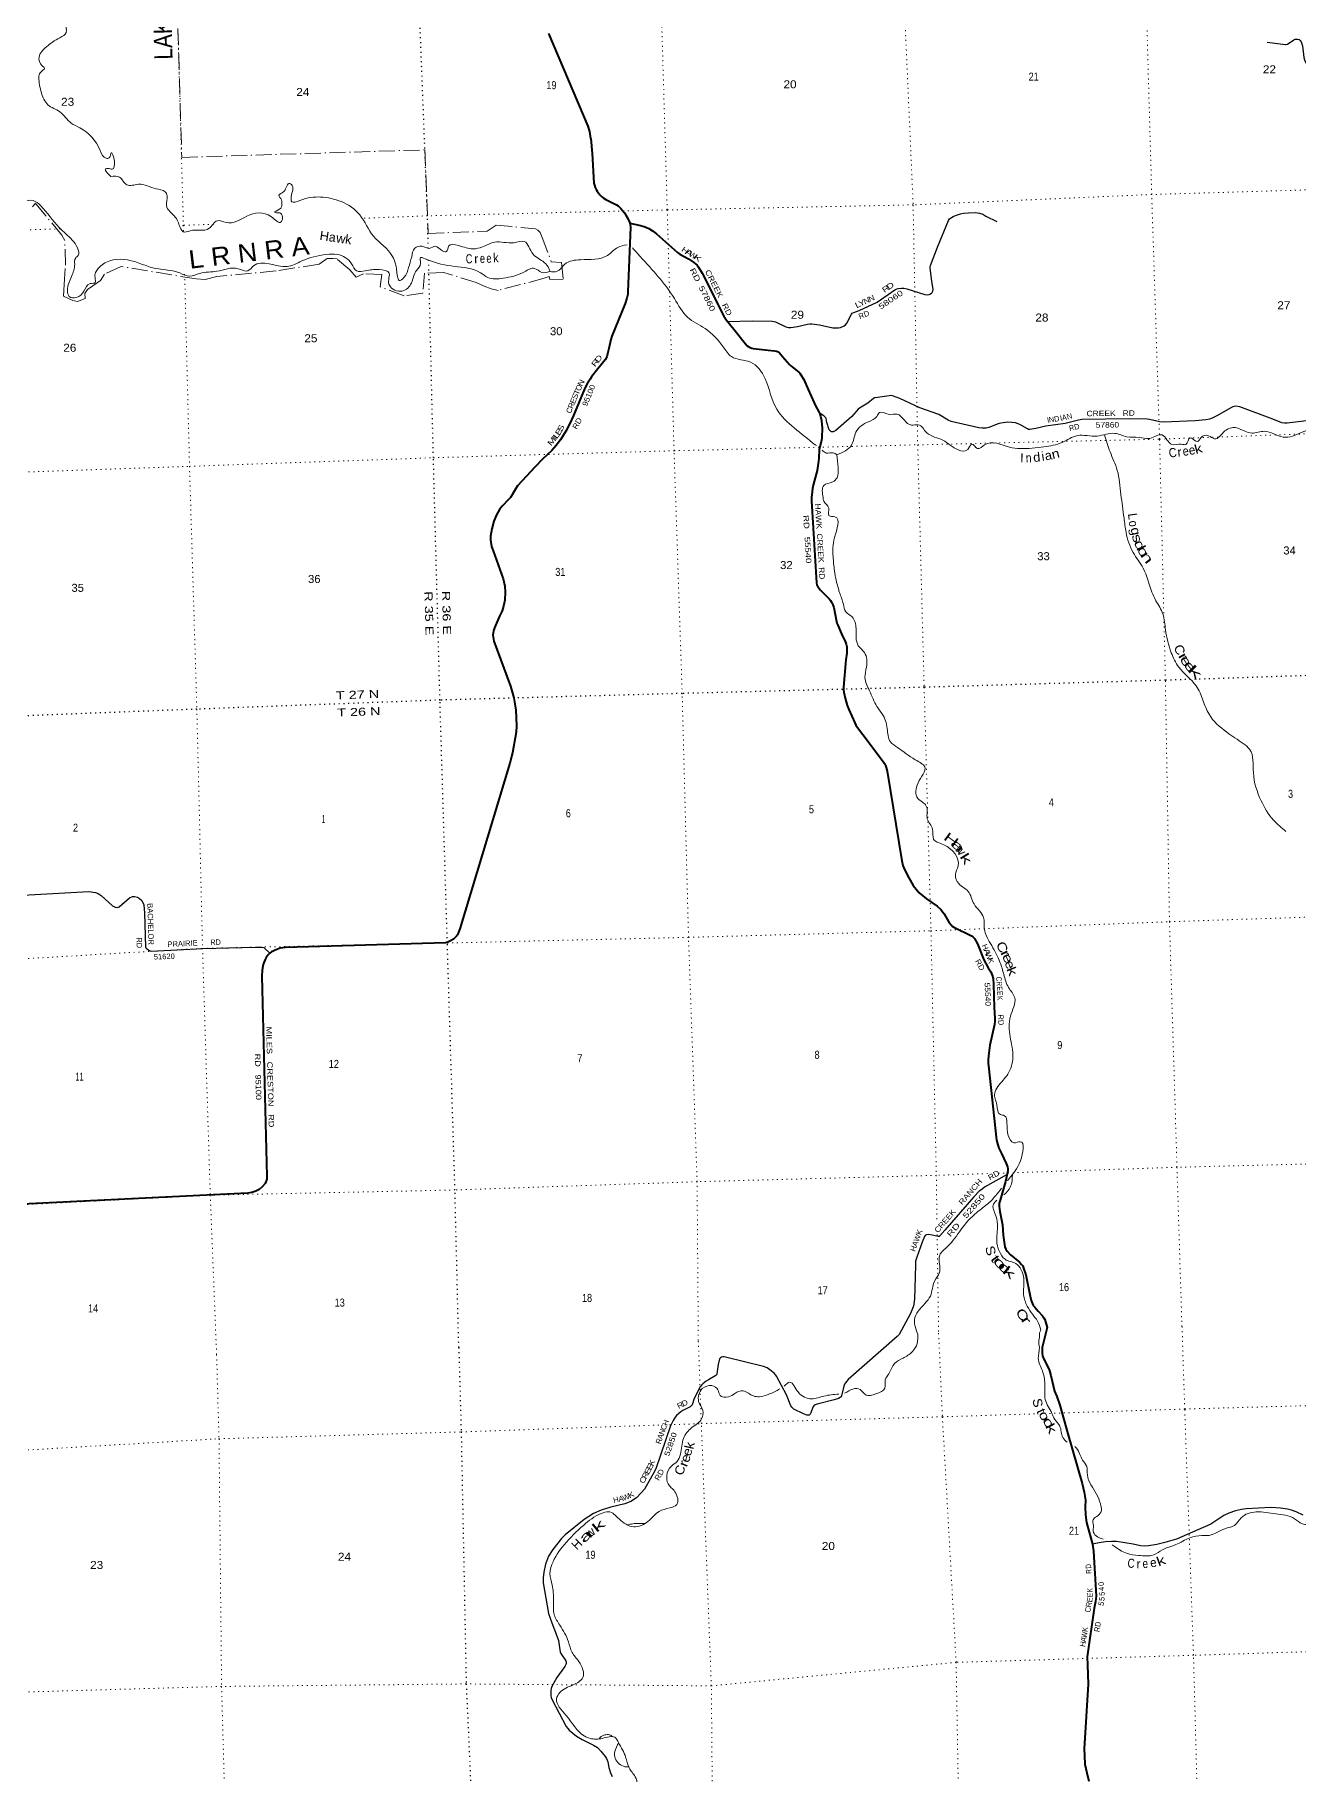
# Model space of a CAD drawing. Header units: feet. Extents: x 493183 to 745759, y 5472 to 195788.
# Drawn here: x 651067 to 678688, y 92112 to 130156 of the extents above; entities that cross this region are included whole.
import ezdxf
from ezdxf.enums import TextEntityAlignment as Align

# ---------------------------------------------------------------- set-up
doc = ezdxf.new("R2010")
doc.units = ezdxf.units.FT
doc.header["$LTSCALE"] = 70
doc.linetypes.add('DOT_DASHED', pattern=[7.7, 5, -1.2, 0.3, -1.2])
doc.linetypes.add('DOTTED', pattern=[1.5, 0.3, -1.2])
for name, color, linetype, lineweight in [('26', 7, 'Continuous', 40), ('27', 7, 'Continuous', 13), ('29', 7, 'Continuous', 25), ('39', 7, 'Continuous', 13), ('44', 7, 'DOT_DASHED', 13), ('6', 7, 'DOTTED', 25), ('7', 7, 'DOTTED', 13)]:
    doc.layers.add(name, color=color, linetype=linetype, lineweight=lineweight)
doc.layers.add('30', color=7, linetype='Continuous')
doc.layers.add('41', color=7, linetype='Continuous')

msp = doc.modelspace()

# ---------------------------------------------------------------- linework, layer by layer
at = {"layer": '26'}
for points in [[(662297.82, 130186.65), (663158.56, 128156.11), (663194.88, 128041.12), (663216.67, 127889.54), (663220.82, 127885.63), (663250.5, 127557.75), (663291.46, 126911.55), (663299.79, 126864.43), (663316.21, 126813.21), (663336.44, 126770.85), (663359.07, 126733.99), (663419.84, 126653.87), (663455.24, 126619.1), (663494.16, 126590.61), (663548.75, 126555.24), (663786.71, 126435.58), (663817.96, 126417.4), (663844.49, 126395.9), (663879.87, 126357.96), (663956.9, 126262.95), (663991.11, 126207.48), (664025.23, 126149.3)], [(664076.73, 126034.49), (664084.63, 126005.14), (664090.94, 125948.12), (664091, 125946.11), (664034.07, 124534.42), (664028.74, 124486.26), (664011.32, 124392.79), (663974.28, 124281.03), (663682.73, 123564.48), (663658.81, 123493.61), (663616.2, 123296.77), (663589.21, 123180.04), (663568.99, 123111.75), (663532.9, 123044.33), (663377.47, 122848.33), (663237.87, 122674.2), (663204.63, 122627.62), (663149.4, 122535.1), (663093.59, 122428.85), (662845.23, 121826.86), (662763.67, 121653.12), (662674.21, 121484.23), (662621.13, 121390.65), (662557.94, 121297.07), (662461.89, 121175.67), (662371.84, 121067.21), (662167.87, 120877.89), (662003.62, 120707.85), (661618.94, 120291.55), (661579.75, 120236.07), (661503.82, 120094.67), (661463.47, 120038.8), (661420.27, 119989.45), (661285.39, 119848.48), (661225.88, 119770.7), (661160.16, 119659.42), (661104.55, 119515.26), (661058.13, 119351.95), (661031.25, 119187.73), (661028.72, 119111.86), (661034.37, 119060.87), (661053.99, 118965.16), (661084.22, 118870.7), (661305.49, 118257.87), (661342.15, 118096.39), (661346.31, 117962.57), (661339.62, 117787.83), (661314.8, 117661.19), (661281.49, 117560.2), (661226.54, 117440.88), (661114.66, 117184.62), (661094.98, 117116.48), (661084.33, 117078.4), (661081.8, 117025.28), (661086.86, 116979.76), (661101.55, 116890.79), (661171.58, 116699.18), (661468.39, 115913.04), (661536.78, 115654.47), (661564.58, 115522.95), (661582.43, 115385.89), (661597.44, 115043.66), (661590.52, 114900.1), (661506.82, 114454.04), (661449.1, 114222.5), (660360.04, 110601.79), (660305.83, 110473.42), (660283.09, 110440.54), (660252.75, 110407.66), (660217.37, 110377.31), (660166.81, 110349.49), (660107.82, 110315.26), (660074.02, 110302.73), (660044.59, 110297.74), (656547.24, 110191.42), (656430.96, 110178.78), (656357.66, 110153.48), (656243.92, 110100.37), (656203.48, 110072.55), (656165.56, 110034.61), (656128.26, 109976.21), (656099.84, 109933.44), (656078.07, 109882.62), (656059.4, 109822.16), (656037.7, 109696.38), (656027.37, 109567.02), (656137.77, 105194.99), (656136.42, 105127.33), (656120.08, 105068.53), (656102.38, 105030.6), (656038.64, 104957.16), (655968.42, 104901.61), (655896.38, 104862.36), (655814.23, 104833.32), (655724.36, 104821.17), (650492.24, 104564.38)], [(664025.23, 126149.3), (664067.59, 126058.38), (664075.78, 126038.02), (664076.73, 126034.49)], [(664076.73, 126034.49), (664279.38, 125992.67), (664390.6, 125962.32), (664488.58, 125919.1), (664572.59, 125868.74), (664659.08, 125804.96), (665121.09, 125395.78), (665171.56, 125359.73), (665355.92, 125254.05), (665472.43, 125178.27), (665514.17, 125145.62), (665544.47, 125114.41), (665576.07, 125074.57), (665657.12, 124939.95), (666129.45, 124005.53), (666187.77, 123914.94), (666351.28, 123719.42), (666606.49, 123393.92), (666642.75, 123355.36), (666678.14, 123331.33), (666718.58, 123311.1), (666743.86, 123303.51), (666772.44, 123297.81), (667097.86, 123258.66), (667241.81, 123245.34), (667278.47, 123239.65), (667306.09, 123232.31), (667326.49, 123220.05), (667344.18, 123202.34), (667412.08, 123120.38), (667564.1, 122944.38), (667595.34, 122913.84), (667772.58, 122775.69), (667789.06, 122758.48), (667814.34, 122721.81), (667880.03, 122613.38), (667976.92, 122398.33), (668102.21, 122107.45), (668128.65, 122057.65)], [(668128.65, 122057.65), (668206.63, 121910.77), (668226.35, 121862.52), (668241.52, 121811.3), (668263, 121717.09), (668275.39, 121624.34), (668278.17, 121556.48), (668270.6, 121338.98), (668262.99, 121289.21), (668226.36, 121139.17), (668218.25, 121096.35), (668210.26, 120886.39), (668203.62, 120829.97), (668169.4, 120629.1), (668083.56, 120307.06), (668070.09, 120235.04), (668051.97, 120097.77), (668049.44, 120044.66), (668049.89, 119960.19), (668155.61, 118173.07), (668163.68, 118126.21), (668173.3, 118107.31), (668184.68, 118087.08), (668239.3, 118019.46), (668440.79, 117809.41), (668458.93, 117786.1), (668484.21, 117744.37), (668514.54, 117687.46), (668534.56, 117632.59), (668591.64, 117325.15), (668603.07, 117285.65), (668619.44, 117241.68), (668704.52, 117052.58), (668792.31, 116873.57), (668807.76, 116826.89), (668816.6, 116771.25), (668819.96, 116684.79), (668817.86, 116630.24), (668797.59, 116484.5), (668746.46, 115888.12), (668748.35, 115829.11), (668754.67, 115779.79), (668785.76, 115645.21), (668829.24, 115485.13), (668861.46, 115397.29), (668993.53, 115103.86), (669016.28, 115059.6), (669050.05, 115007.39), (669171.47, 114849.5), (669615.49, 114265.19), (669645.67, 114218), (669663.37, 114175.01), (669678.53, 114129.48), (669700.37, 114047.78), (670019.11, 112092.58), (670047.57, 111987.22), (670081.15, 111898.72), (670177.17, 111713.9), (670272.54, 111552.19), (670333.2, 111466.2), (670404.2, 111387.6), (670558.95, 111260.92), (670795.38, 111096.22), (670874.13, 111024.85), (670945.21, 110931.08), (671053.24, 110748.61), (671099.09, 110690.99), (671124.37, 110663.17), (671159.16, 110638.69), (671543.39, 110447.95), (671574.29, 110425.42), (671594.52, 110405.19), (671607.16, 110388.75), (671679.48, 110270.32), (671816.53, 109921.29), (671910.12, 109750.52), (671968.62, 109661.59), (671999.34, 109591.72), (672016.64, 109517.43), (672025.57, 109382.73), (672043.7, 108887.81)], [(672043.7, 108887.81), (672057.08, 108641.69), (672054.94, 108580.91), (672044.44, 108507.64), (671947.25, 108059.56), (671928.16, 107944.26), (671917.76, 107826.8), (671913, 107730.54), (671913, 107658.46), (671914.15, 107604.86), (672093.73, 105979.05), (672117.59, 105874.27), (672144.28, 105802), (672201.47, 105691.11), (672300.5, 105472.09), (672328.8, 105397.32), (672338.91, 105351.8), (672339.41, 105311.86), (672291.81, 105078.59), (672169.56, 104670.17), (672152.58, 104602.72), (672149.33, 104574.06), (672149.33, 104533.59), (672164.01, 104417.51), (672220.75, 104128.72), (672237.5, 103899.29), (672277.15, 103644.3), (672295.93, 103599.03), (672326.27, 103548.45), (672399.04, 103470.29), (672594.2, 103311.96), (672636.69, 103263.28), (672664.97, 103228.5), (672685.2, 103180.44), (672731.99, 103034.07), (672826.1, 102568.87), (672852.03, 102470.99), (672879.83, 102400.17), (672896.42, 102367.19), (672927.86, 102324.92), (673002.81, 102241.14), (673098.48, 102133.97), (673125.89, 102095.41), (673146.5, 102056.83), (673169.48, 101981.7), (673196.35, 101882.41), (673188.21, 101825.83)], [(673188.21, 101825.83), (673091.09, 101443.54), (673087.32, 101388.12), (673091.13, 101321.34), (673098.76, 101262.2), (673119.22, 101204.61), (673242.01, 100964.83), (673278.64, 100833.03), (673356.46, 100492.97), (673410.92, 100369.82), (673473.43, 100186.48), (673651.46, 99559.52), (673963.71, 98471.44), (674010.27, 98283.53), (674034.36, 98104.94), (674033.18, 97959.77), (674037.1, 97782.52), (674062.81, 97616.07), (674189.65, 97142.24), (674189.65, 97142.24)], [(674189.65, 97142.24), (674210.6, 96990.12), (674269.63, 96008.43), (674255.5, 95889.03), (674226.1, 95744.93), (674072.56, 94677.49), (674082.38, 94504.47), (674096.46, 94083.65), (674009.09, 92663.67), (674014.21, 92510.65), (674025.5, 92334.56), (674064.75, 92143.47), (674113.21, 91956.77)]]:
    msp.add_lwpolyline(points, dxfattribs=at)
at = {"layer": '29'}
for points in [[(678006.47, 129996.67), (678409.64, 129945.12), (678427.97, 129944.77), (678450.78, 129953.9), (678594.61, 130048), (678621.87, 130058.9), (678651.53, 130061.19), (678678.9, 130058.9), (678705.54, 130052.47), (678733.65, 130031.51), (678754.18, 130004.12), (678784.01, 129913.1), (678813.08, 129659.73), (678824.9, 129606.94), (678844.16, 129555.59), (678863.68, 129533.9), (678909.3, 129513.35), (679000.89, 129508.67), (680023.64, 129561.05)], [(666205.14, 123887.95), (666761.72, 123902.4), (667186.27, 123893.49), (667260.97, 123881.2), (667487.39, 123770.22), (667542.97, 123756.41), (667596.89, 123753.11), (667738.25, 123776.86), (667956.88, 123830.09), (668007.5, 123837.57), (668050.85, 123835.28), (668219.84, 123811.72), (668510.23, 123749.61), (668600.61, 123743.98), (668637.12, 123745.12), (668680.45, 123757.67), (668758.02, 123789.63), (668793.21, 123812.32), (668819.61, 123846.7), (668920.05, 124048.98), (668938.23, 124065.83), (668972.45, 124084.09), (669089.65, 124123.29), (669484.36, 124309.44), (669870.79, 124578.05), (669900.9, 124593.13), (669939.67, 124605.68), (670012.67, 124612.53), (670067.42, 124612.53), (670130.58, 124601.95), (670525.63, 124477.64), (670587.54, 124472.15), (670617.19, 124475.58), (670637.72, 124483.56), (670671.94, 124502.97), (670685.63, 124517.8), (670701.44, 124546.05), (670703.88, 124588.56), (670679.3, 124767.31), (670639.22, 125054.7), (670642.29, 125082.76), (670649.13, 125112.44), (670798.45, 125511.81), (671041.01, 126097.77), (671064.31, 126130.51), (671084.84, 126146.49), (671141.73, 126180.64), (671198.9, 126203.56), (671301.56, 126237.79), (671371.87, 126256.29), (671479.49, 126265.19), (671634.61, 126267.47), (671723.17, 126256.01), (671792.01, 126230.95), (671856.12, 126192.43), (672095.53, 126074.76)], [(679174.69, 121747.16), (678442.87, 121659.97), (678385.64, 121659.13), (678328.81, 121669.1), (678130.92, 121746.22), (677409.49, 122017.2), (677366.14, 122029.65), (677325.09, 122033.18), (677288.59, 122027.47), (677256.65, 122017.2), (677211.53, 121998.01), (676925.4, 121828.38), (676809.54, 121769.53), (676747.94, 121746.71), (676667.56, 121731.95), (676431.81, 121714.64), (675739.65, 121681.65), (675663.33, 121687.54), (675437.77, 121741), (675386.07, 121750.13), (674995.29, 121753.38), (673960.31, 121740.99), (673881.44, 121730.73), (673594.76, 121655.84), (673170.43, 121594.02), (672949.73, 121542.77), (672817.44, 121525.29), (672794.63, 121525.29), (672766.23, 121534.67), (672602.14, 121629.82), (672507.2, 121667.95), (672425.17, 121678.32), (672340.67, 121681.65), (672185.55, 121663.39), (672127.15, 121649.54), (671927.45, 121568.51), (671863.9, 121551.54), (671818.28, 121549.26), (671777.22, 121549.26), (671707.57, 121561.63), (671102.13, 121701.43), (671038.11, 121726.16), (670827.56, 121850.57), (670413.7, 121998.65), (669976.18, 122200.63), (669815.39, 122258.02), (669781.17, 122264.87), (669742.33, 122261.98), (669441.28, 122216.93), (669423.03, 122212.37), (669400.74, 122202), (669278.17, 122101.66), (669242.59, 122077.54), (669097.53, 121991.68), (669070.58, 121969.26), (668926.79, 121810.49), (668576.7, 121504.17), (668561.85, 121493.97), (668534.49, 121479.63), (668521.95, 121475.63), (668502.55, 121475.06), (668482.03, 121475.63), (668463.77, 121484.19), (668444.6, 121499.44), (668434.12, 121513.3), (668383.31, 121675.49), (668365.68, 121762.67), (668358.84, 121779.23), (668345.79, 121793.59), (668313.21, 121824.3), (668217.55, 121884.06)], [(649624.39, 111269.4), (652250.2, 111419.99), (652391.63, 111397.16), (652450.95, 111374.34), (652519.38, 111333.25), (652762.68, 111102.78), (652825.06, 111073.02), (652866.13, 111068.46), (652908.56, 111083.84), (653133.45, 111278.32), (653199.18, 111305.86), (653249.37, 111305.86), (653313.24, 111292.16), (653357.97, 111263.13), (653404.49, 111219.11), (653448.55, 111124.02), (653463.55, 110942.92), (653483.46, 110207.55), (653495.74, 110185.07), (653516.83, 110167.97), (653571.25, 110128.51), (653586.79, 110122.33), (653619.35, 110114.81), (654738.11, 110173.69), (655891.16, 110198.03), (656005.21, 110203.75), (656030.25, 110203.75), (656074.07, 110193.73), (656204.05, 110072.94)], [(672322.87, 105230.82), (671832.14, 104949.81), (671768.92, 104903.35), (671715.8, 104863.07), (671597.74, 104738.28), (670965.37, 104008.63), (670855.77, 103889.5), (670835.24, 103873.52), (670813.66, 103870.2), (670685.56, 103903.65), (670604.53, 103913.95), (670559.21, 103911.18), (670529.56, 103894.07), (670514.71, 103875.67), (670465.63, 103749.6), (670339.93, 103396.04), (670324.25, 103330.25), (670317.4, 103253.77), (670310.49, 102992.2), (670299.58, 102500.08), (670276.34, 102349.83), (670271.78, 102331.57), (670211.13, 102187.66), (669961.71, 101729.5)], [(669961.71, 101729.5), (669919.24, 101682.69), (668848.25, 100745.41), (668819.52, 100712.03), (668789.87, 100673.1), (668771.34, 100643.43), (668751.02, 100599.03), (668702.78, 100391.26), (668689.81, 100365.3), (668673.94, 100348.41), (668638.86, 100332.86), (668542.62, 100301.77), (668199.1, 100213.94), (668168.2, 100204.93), (668129.29, 100191.95), (668099.65, 100171.55), (668072.89, 100139.23), (668029.36, 100012.75), (668018.11, 99984.28), (668006.07, 99970.38), (667998.83, 99967.38), (667964.38, 99963.88), (667943.07, 99964.82), (667870.68, 99995.49), (667663.27, 100098.32), (667637.33, 100118.71), (667619.11, 100138.59), (667598.42, 100172.48), (667499.86, 100407.02), (667280.35, 100817.43), (667265.81, 100840.92), (667230.6, 100881.71), (667139.81, 100957.73), (667076.81, 100998.52), (666999.79, 101032.2), (666167.93, 101236.8), (666140.57, 101242.27), (666106.79, 101242.36), (666077.14, 101236.8), (666054.9, 101221.96), (666035.43, 101196.48), (666009.79, 101076.64), (665978.93, 100871.53), (665973.37, 100847.42), (665958.75, 100830.9), (665794.81, 100740.85), (665741.75, 100706.5), (665669.49, 100652.73), (665648.17, 100631.42), (665613.14, 100587.68), (665484, 100327.3), (665435.08, 100191.98), (665418.41, 100167.87), (665394.21, 100144.85), (665237.79, 100069.16), (665191.41, 100040.87), (665146.94, 100003.78), (665096.91, 99955.57), (665064.1, 99918.27), (665020.94, 99846.18), (664964.4, 99731.47), (664643.61, 98791.12), (664584.38, 98685.28)], [(664584.38, 98685.28), (664396.41, 98349.38), (664326.08, 98262.72), (664218.61, 98155.18), (664096.31, 98073.59), (663963.18, 98024.64), (663661.33, 97954.3), (663446.11, 97886.79), (663282.86, 97815.87), (663078.88, 97681.19), (662662.12, 97346.76), (662584.52, 97267.72), (662391.58, 97027.84), (662298.93, 96879.51), (662229.09, 96703.45), (662195.17, 96534.63), (662180.35, 96408.55), (662184.17, 96298.56), (662300.81, 95626.61), (662369.16, 95423.08), (662488.86, 95117.13), (662513.13, 95036.44), (662544.45, 94829.73), (662555.57, 94790.79), (662570.4, 94753.88), (662679.42, 94594.04), (662687.13, 94568.29), (662686.2, 94533.98), (662679.72, 94510.81), (662654.01, 94468.15), (662479.86, 94224.46), (662439.77, 94159.44), (662367.5, 94029.65), (662354.53, 93988.86), (662347.39, 93945.81), (662348.97, 93836.81), (662358.23, 93788.6), (662377.46, 93741.04), (662684.45, 93153.95), (662717.72, 93111.83), (662752, 93077.53), (662911.36, 92947.74), (663033.65, 92869.86), (663282.9, 92749.83), (663366.26, 92694.64), (663444.09, 92616.76), (663537.67, 92500.87), (663566.64, 92452.45), (663593.26, 92384.06), (663616.54, 92256.39), (663652.55, 92143.01), (663688.45, 92065.09)], [(678796.97, 97777.09), (678644.97, 97850.18), (678543.55, 97889.52), (678455.96, 97909.52), (678303.45, 97931.95), (678088.68, 97944.79), (677547.95, 97918.57), (677445.13, 97903.46), (677314.96, 97874.97), (677172.58, 97822.05), (677059.67, 97769.13), (676778.07, 97580.28), (676494.19, 97459.88), (676025.43, 97256.27), (675768.61, 97181.53), (675594.23, 97138.23), (675415.25, 97105.66), (675327.23, 97100.17), (675237.47, 97109.27), (675079.33, 97142.25), (674717.04, 97198.62), (674608.28, 97204), (674477.58, 97194.61), (674339.42, 97171.83), (674189.65, 97142.24)]]:
    msp.add_lwpolyline(points, dxfattribs=at)
at = {"layer": '39'}
for points in [[(653766.97, 132860.01), (653572.71, 132665.37), (653420.74, 132544.37), (653277.15, 132338.89), (653191.07, 132169.23), (653259.55, 131953.29), (653211.43, 131796.74), (653023.94, 131793.75), (652851.2, 131694.37), (652848.66, 131567.27), (652847.85, 131450.3), (652666.25, 131233.73), (652331.92, 130996.95), (652244.63, 130944.21), (652192.68, 130706.91), (652132.69, 130541.98), (651971.01, 130553.79), (651749.28, 130402.7), (651754.78, 130203.22), (651610.59, 130092.5), (651321.62, 129893.23), (651158.38, 129669.09), (651230.17, 129479.44), (651275.95, 129428.24), (651183.95, 129326.98), (651156.55, 129223.41), (651212.13, 128890.17), (651352.54, 128625.73), (651612.95, 128471.36), (651863.83, 128223.99), (652052.25, 128120.13), (652497.56, 127623.87), (652625.23, 127455.88), (652695.49, 127467.84), (652734.82, 127577.77), (652806.5, 127392.16), (652758.87, 127217.47), (652663.65, 127233.08), (652621.43, 127227.92), (652726.99, 127057.33)], [(662318.48, 124976.19), (662149.51, 124959.58), (661991.76, 125048.13), (661773.97, 124973.76), (661303.89, 124832.17), (660970.67, 124847.47), (660808.45, 124952.03), (660245.95, 125090.27), (659599.92, 125258.55), (659496.35, 125284.01), (659501.81, 125159.14), (659409.29, 125003.43), (659299.9, 124728.29), (659099.05, 124551.54), (658819.26, 124677.16), (658803.78, 124799.74), (658814, 124941.17), (658593.88, 125024.02), (658290.21, 124991.72), (658104.68, 124990.8), (657991.4, 125149.09), (657681.23, 125352.54), (657439.26, 125350.12), (656902.62, 125208.77), (656581.24, 125087.27), (655846.73, 125099.94), (655722.59, 124993.79), (655515.62, 125038.68), (655049.2, 124983.89), (654673.37, 124935.55), (654453.11, 124877.25), (654237.42, 124946.1), (653625.03, 125064.87), (653327.66, 125169.85), (652705.23, 125213.74), (652453.65, 125047.73), (652382.74, 124840.16), (652387.59, 124737.45), (652277.29, 124714.35), (652140.66, 124549.39), (651979.17, 124407.96), (651821.13, 124433.99), (651779.17, 124565.96), (651869.53, 124872.85), (651938.78, 125140.86), (651953.48, 125266.27), (652014.34, 125326.37), (651999.6, 125495.36), (651883.97, 125665.69), (651600.07, 125940.41), (651191.53, 126419.5), (651031.16, 126530.16), (650801.62, 126515.97), (650580.55, 126560.48), (650170.4, 126805.63), (649971.8, 126985.84), (649937.51, 127132.12), (649871.79, 127174.73), (649761.59, 127272.12), (649564.69, 127339.95), (649344.19, 127436.9), (649154.11, 127544.51)], [(652726.99, 127057.33), (652914.98, 127042.18), (653078.93, 126875.16), (653330.75, 126885.91), (653718.64, 126789.39), (653914.13, 126722.01), (653958.9, 126634.48), (653942.57, 126422.32), (654141.31, 126163.47), (654261.24, 125910.59), (654307.3, 125849.31), (654460.03, 125869.51), (654874.1, 125920.89), (655059.06, 126089.15), (655251.75, 126049.93), (655705.76, 126189.08), (656238.67, 126173.05), (656449.49, 126061.72), (656482.03, 126125.1), (656438.1, 126255), (656353.23, 126260.8), (656310.52, 126273.77), (656419.59, 126341.21), (656468.99, 126451.41), (656458.37, 126543.88), (656405.15, 126645.3), (656509.8, 126726.73), (656642.02, 126905.69), (656676.95, 126882.43), (656672.19, 126616.13), (656683.31, 126505.52), (656860.06, 126532.42), (657315.85, 126607.09), (657770.42, 126506.3), (658169.65, 126218.52), (658472.99, 125750.74), (658886.51, 125310.09), (658951.48, 125148.49), (658997.55, 124867.42), (659032.14, 124783.66), (659137.34, 124844.94), (659238.22, 125063.39), (659306.23, 125303.14), (659369.87, 125482.28), (659531.89, 125530.97), (659696.54, 125484.95), (659818.31, 125530.54), (659982.49, 125428.05), (660067.53, 125416.21), (660112.68, 125534.36), (660328.11, 125548.18), (660646.82, 125474.01), (660857.39, 125517.94), (661120.76, 125621.75), (661538.63, 125608.7), (661767.83, 125634.98), (661961.03, 125357.84), (662203.97, 125178.81), (662307.41, 125042.6), (662327.67, 124976.54)], [(662318.48, 124976.19), (662487.72, 124982.72), (662654.86, 125138.41), (662995.05, 125236.21), (663587.44, 125330.65), (663812.53, 125506.04), (664013.8, 125565.37)], [(664133.89, 125493.03), (664304.15, 125305.41), (665049.51, 124387.66), (665337.08, 123979.95), (665723.16, 123730.13), (666115.36, 123331.26), (666298.78, 123116.37), (666713.54, 122996.37), (667032.19, 122631.83), (667286.4, 121971.18), (667670.93, 121557.99), (668128.86, 121189.1), (668153.27, 121169.73)], [(668602.84, 120969.86), (668923.73, 121182.08), (669018.79, 121464.9), (669290.81, 121693.96), (669475.25, 121807.77), (669537.3, 121898.14), (669726.02, 121856.8), (669923.64, 121858.04), (670232.8, 121618.27), (670381.83, 121626.28), (670566.1, 121453.75), (670919.5, 121291.78), (671256.2, 121076.94), (671461.61, 121088.47), (671551.21, 121203.78), (671676.88, 121108.33), (671832.08, 121185.06), (672373.95, 121137.01), (672612.77, 121107.08), (673130.13, 121143.07), (673528.76, 121242.42), (673859.49, 121390.38), (674289.4, 121379.67), (674677.05, 121438.41), (674937.25, 121364.69), (675207.93, 121349.73), (675440.43, 121329.72), (675714.72, 121403.58), (675924.17, 121195.43), (676131.76, 121200.97), (676232.7, 121197.61), (676323.59, 121339.17), (676491.14, 121260.97), (676559.46, 121343.44), (676727.65, 121388.26), (676856.62, 121319.11), (677083.84, 121490.52), (677317.76, 121565.32), (677523.71, 121484.11), (677672.06, 121443.7), (677951.32, 121483.42), (678358.19, 121357.15), (678774.8, 121463.04), (679014.87, 121533.97), (679255.31, 121445.61), (679543.14, 121247.62), (679931.86, 121340.66), (680270.57, 121395.45)], [(674449.57, 121403.06), (674575.19, 121036.44), (674731.64, 120629.26), (674812.71, 120103.12), (674879.39, 119586.68), (674924.4, 119271.3), (675079.67, 118833.85), (675300.96, 118488.9), (675488.8, 117967.62), (675578.72, 117778.46), (675727.92, 117488.05), (675785.91, 117140.75), (675912.61, 116642.04), (676074.57, 116327.77), (676459.1, 115914.58), (676604.76, 115605.92), (676738.39, 115294.93), (677126.4, 114901.99), (677486.22, 114653.49), (677624.81, 114528.14), (677707.45, 114018.17), (677877.69, 113403.67), (678147.56, 112979.36), (678420.61, 112732.57)], [(668278.95, 121072.41), (668367.82, 121007.95), (668523.01, 121012.09), (668602.84, 120969.86)], [(668602.93, 120969.92), (668628.59, 120694.29), (668606.6, 120467.87), (668510.23, 120378.59), (668314.72, 120300.78), (668299.89, 120034.22), (668316.11, 119958.03), (668423.17, 119805.62), (668427.62, 119644.43), (668559.63, 119611.65), (668549.85, 119161.73), (668519.14, 118739.48), (668549.81, 118431.79), (668635.22, 118040.86), (668661.8, 117954.87), (668743.37, 117702.97), (668800.39, 117537.13), (668936.63, 117423.81), (669020.33, 117167.95), (669070.98, 116794.24), (669204.19, 116644.55), (669249.2, 116329.17), (669215.22, 116098.39), (669316.1, 115804.67), (669478.67, 115468.23), (669594.19, 115301.93), (669701.73, 114986.21), (669772.43, 114689.67), (669929.11, 114566.81), (670315.69, 114298.86), (670523.69, 114143.09), (670376.05, 113792.33), (670375.25, 113455.57), (670557.39, 113287.02), (670579.11, 113011.35), (670692.43, 112778.45), (670716.46, 112565.35), (670941.83, 112438.28), (671253.01, 111978.77), (671191.73, 111787.59), (671267.77, 111589.99), (671472.08, 111422.03), (671602.75, 111145.24), (671810.67, 110846.3), (671825.24, 110610.77), (671986.9, 110233.98), (672166.26, 109873.79), (672252.48, 109599.84), (672354.98, 109320.28), (672490.31, 109094.02), (672396.56, 108690.25), (672388.8, 108240.38), (672449.68, 107788.31), (672338.7, 107424.41), (672124.22, 107156.55), (672051.75, 107005.41), (672099.12, 106750.58), (672175.55, 106538.88), (672264.95, 106515.05), (672319.73, 106357.22), (672347.5, 106081.71), (672472.87, 105923.74), (672611.44, 105945.59), (672612.92, 105526.21), (672367.46, 105138.56), (672332.02, 105091.99)], [(672439.83, 105244.81), (672392.78, 104951.71), (672252.71, 104781.63)], [(672202.85, 104927.29), (671926.19, 104610.58), (671659.85, 104398.53), (671312.48, 104020.63), (671030.25, 103660.1), (670850.55, 103462.77), (670844.93, 103081.52), (670739.03, 102899.23), (670645.24, 102570.07), (670530.61, 102411.75), (670298.48, 102052.68), (670307.81, 101933.96), (670368.26, 101737.37)], [(672100.22, 104664.52), (672025.79, 104582.99), (672077.24, 104326.26), (672114.42, 104075.2), (672102.09, 103717.97), (672155.18, 103547.99), (672278.98, 103373.85), (672511.47, 103281.24), (672685.8, 102957.22), (672685.61, 102598.29), (672763.04, 102350.32), (672883.04, 102168.01), (672985.85, 102023.56), (673064.58, 101822.06)], [(670368.47, 101741.45), (670357.85, 101535.17), (670247.27, 101350.04), (670048.46, 101214.36), (669863.11, 101097.27), (669737.86, 100869.32), (669659.71, 100737.69), (669649.62, 100557.95), (669454.56, 100430.46), (669239.98, 100405.11), (669111.11, 100525.75), (668768.71, 100444.55)], [(673064.58, 101822.06), (673032.04, 101764.07), (673031.05, 101673.33), (673017.53, 101596.28), (673028.61, 101445.47), (673004.45, 101204.79), (673094.13, 100931.65), (673147.74, 100653.26), (673159.2, 100310.98), (673302.38, 100003.35), (673367.16, 99872.49), (673474.85, 99722.91), (673541.46, 99477.21), (673635.74, 99371.3)], [(667354.25, 100538.58), (667115.25, 100422.44), (666905.63, 100369.04), (666780.27, 100384.98), (666553.12, 100494.27), (666373.67, 100441.88), (666231.29, 100364.53), (666047, 100396.64), (666002.6, 100520.12), (665866.7, 100610.3), (665659.49, 100544.88), (665580.23, 100266.07), (665669.36, 100069.5), (665645.39, 99883.25), (665434.25, 99694.75), (665248.93, 99456.72), (665183.9, 99113.88), (665108.78, 98952.11), (664983.3, 98851.14), (664883.58, 98642.19), (664911.63, 98465.75), (665060.49, 98289.33), (665100.02, 98010.48), (664949.47, 97936.89), (664714.44, 97860.46), (664470.19, 97638.59), (664161.97, 97523.42), (663840.09, 97696.04), (663609.31, 97853.58), (663449.5, 97815.96), (663059.58, 97554.93), (662642.88, 97131.75), (662371.38, 96701.34), (662327.77, 96500.32), (662376.42, 96249.99), (662407.58, 95920.46), (662424.33, 95600.52), (662542.62, 95374.7), (662732.07, 95008.16), (662812.29, 94777.03), (662964.03, 94574.51), (663046.21, 94224.52), (662830.04, 94066.08), (662543.75, 93897.22), (662473.92, 93757.81), (662679.84, 93404.69), (663080.21, 92948.13), (663205.05, 92896.45), (663481.25, 92896.66), (663746.25, 92919.67), (663830.67, 92803.58), (663984.25, 92486.22), (664060.64, 92248.92), (664191.94, 92055.79), (664227.77, 91887.67), (664162.16, 91742.35), (664201.9, 91457.45), (664348.14, 91238.62), (664516.57, 91078.99), (664682.22, 91122.85), (664850.55, 91146.65), (665025.39, 91096.08), (665229.06, 91086.79), (665390.24, 90963.2), (665553.71, 90771.15), (665696.07, 90548.16), (665895.3, 90250.47), (665976.56, 89807.73), (665998.47, 89453.7), (666001.12, 89254.23), (666076.36, 89111.63), (666251.06, 89125.56), (666512.46, 89015.41), (666664.81, 88794.77), (666878.27, 88733.4)], [(668641.66, 100426.64), (668318.6, 100382.23), (668052.8, 100322.91), (667753.85, 100472.11), (667573.55, 100685.76), (667449.67, 100596.49)], [(673804.22, 99276.31), (673835.06, 99247.2), (673916.27, 99106.82), (673974.82, 98981.79), (674064, 98843.69), (674078.31, 98656.71), (674279.57, 98238.15), (674363.2, 98025.28), (674377.18, 97848.36), (674281.86, 97748.41), (674203.64, 97679.26), (674211.91, 97552.55), (674210.93, 97401.34), (674296.69, 97305.45), (674422.81, 97256.26)], [(674619.24, 97129.52), (674662.02, 97098), (674932.88, 96945.84), (675200.3, 96896.37), (675526.04, 96909.32), (675721.78, 97016.68), (675838.68, 97073.02), (676009.82, 97133.19), (676318.98, 97280.64), (676583.1, 97329.83), (676739.97, 97335.1), (677081.37, 97481.62), (677292.4, 97553.21), (677443.81, 97721.56), (677770.88, 97850.23), (678196.03, 97805.28), (678608.27, 97700.2), (678779.17, 97587.01), (678886.5, 97568.45), (679142.15, 97389.57)], [(664047.85, 97573.1), (664171.74, 97592.28), (664304.61, 97592.71), (664394.37, 97591.99)], [(663403.13, 92894.67), (663505.49, 92964.63), (663603.7, 92978.01), (663666.72, 92959.97), (663698.52, 92929.83)], [(663832.89, 92797.61), (663746.71, 92605.23), (663755.58, 92460.4), (663840.07, 92342.3), (663969.13, 92276.08), (664051.49, 92270.06)]]:
    msp.add_spline(points, degree=3, dxfattribs=at)
at = {"layer": '44'}
for points in [[(654163.94, 131357.77), (654279.49, 127475.25), (659591.97, 127639.7)], [(659591.97, 127639.7), (659665.21, 125812.19), (660955.48, 125859.25), (661153.45, 125992.65), (662014.35, 125913.37), (662066.36, 125883.72), (662115.25, 125835.07), (662158.55, 125725.25), (662358.41, 125193.91), (662582.63, 125176.81), (662616.79, 124808.93), (662326.57, 124806.41), (662314.75, 124870.6), (662204.99, 124829.85), (661196.16, 124565.34), (661046.05, 124601.88), (660889.28, 124657.12), (660715.63, 124741.84), (660006.25, 124957.49), (659587.37, 124941.99), (659546.72, 124507.95), (659138.21, 124444.25), (658614.78, 124641.94), (658650.73, 124914.8), (658253.18, 124927.37), (658092.92, 124852.22), (657952.69, 125017.55), (657677.23, 125253.03), (657581.77, 125264.74), (657461.87, 125263.05), (657281.57, 125137.8), (656340.01, 124992.5), (655045.57, 124869.67), (654788.74, 124800.41), (654596.63, 124815.77), (652953.23, 125088.35), (652590.93, 124919.01), (652501.97, 124780.01), (652338.37, 124666.83), (652222.27, 124586.73), (652160.86, 124498.34), (652167.83, 124389.72), (652001.09, 124324.6), (651901.59, 124344.31), (651697.3, 124441.37), (651711.96, 124697.72), (651734.92, 125115.23), (651724.27, 125656.89), (651659.74, 125774.08), (651081.28, 126470.49), (651016.17, 126390.33)]]:
    msp.add_lwpolyline(points, dxfattribs=at)
at = {"layer": '6'}
for points in [[(659669.93, 125483.35), (659652.68, 126197.59), (659443.92, 131499.24), (659271.94, 136783.72), (659091.23, 142092.17), (658896.18, 147325.14)], [(660335.94, 101444.85), (660252.49, 104889.95), (660085.35, 110291.51), (659924.69, 115604.53), (659780.43, 120907.9), (659676.1, 125227.87)], [(680428.35, 116191.4), (675784.06, 116037.72), (670509.94, 115884.91), (665217.17, 115749.76), (659934.77, 115604.8), (654609.46, 115406.26), (649510.58, 115208.51)], [(660335.94, 101444.85), (660387.88, 99597.83), (660497.83, 94086.52), (660736.13, 88771.02), (660707.37, 86441.9), (660799.45, 83510.1), (660948.94, 78080.75), (660980.72, 76229.71)]]:
    msp.add_lwpolyline(points, dxfattribs=at)
at = {"layer": '7'}
for p, q in [((651619.62, 125911.29), (649203.33, 125841.95)), ((670794.64, 103916.24), (670825.64, 101755.25))]:
    msp.add_line(p, q, dxfattribs=at)
for points in [[(669460.57, 147637.74), (669619.95, 142447.67), (669827.19, 137127.83), (670031.86, 131828.09), (670269.43, 126432.44), (670369.71, 121188.39), (670509.94, 115884.91), (670658.84, 110559.49), (670776, 105215.07), (670791.02, 104168.43)], [(676145.72, 101902.18), (676037.47, 105387.7), (675873.24, 110757.08), (675784.06, 116037.72), (675656.75, 121311.3), (675484.96, 126662.32), (675333.43, 132009.86), (675117.94, 137262.94), (674912.05, 142607), (674708.5, 147794.88)], [(665572.39, 101599.19), (665545.99, 105071.5), (665358.24, 110416.06), (665219.58, 115735.71), (665042.51, 121058.37), (664893.2, 126325.3), (664735.85, 131664.62), (664531.51, 136952.27), (664324.6, 142260.02), (664074.61, 147477.76)], [(654116.36, 132868.7), (654163.92, 131340.23), (654315.56, 125988.66), (654319.09, 125849.11)], [(680107.21, 126800.29), (675484.96, 126662.32), (670271.34, 126436.52), (664893.2, 126325.3), (659652.68, 126197.59), (658233.26, 126142.02)], [(654977.75, 126014.58), (654315.56, 125988.66), (654224.67, 125986.05)], [(654342.64, 124917.82), (654448.86, 120717.26), (654609.46, 115406.26), (654733.59, 110174.95), (654902.63, 104777.47), (655041.41, 101290.02)], [(649356.49, 120541.23), (654448.86, 120717.26), (659780.48, 120905.88), (665042.51, 121058.37), (670369.71, 121188.39), (675656.75, 121311.3), (680268.25, 121480.4)], [(649664.55, 109879.27), (654733.59, 110174.95), (660085.35, 110291.51), (665358.24, 110416.06), (670658.84, 110559.49), (675873.24, 110757.08), (680588.09, 110914.79)], [(680751.85, 105504.63), (676037.47, 105387.7), (672141.72, 105256.89)], [(671898.55, 105248.73), (670776.11, 105211.04), (665545.99, 105071.5), (660252.49, 104889.95), (654902.63, 104777.47), (649819.48, 104517.55)], [(666085.7, 83340.8), (666074.42, 83634.86), (665905.78, 88914.4), (665856.9, 94044.78), (665638.77, 99780.23), (665572.39, 101599.19)], [(670825.64, 101755.25), (670908.92, 99929.01), (671209.43, 94559.15), (671300.53, 89190.33), (671389.67, 83819.42), (671600.23, 78430.42), (671748.77, 73089.73), (671864.4, 67709.63), (672063.61, 62419.02), (672241.97, 57149.87), (672379.06, 55895.7)], [(677594.92, 56051.89), (677559.65, 57261.95), (677369.34, 62587.13), (677210.22, 67883.12), (677048.81, 73247.57), (676926.48, 78587.13), (676834.38, 83986.16), (676540.83, 89388.5), (676398.86, 94713.29), (676206.54, 100098.87), (676147.59, 101914.61)], [(655041.41, 101290.02), (655093.6, 99448.24), (655150.05, 94031.89), (655292.71, 88926.84), (655486.74, 83369.97), (655597.07, 78028), (655712.85, 72522.93), (655930.32, 67107.96), (656069.23, 61994.72), (656249.07, 56681.28), (656286.16, 55421.33)], [(673249.34, 100004.05), (676206.54, 100098.87), (680911.57, 100228.52)], [(649974.61, 99148.76), (655093.6, 99448.24), (660387.88, 99597.83), (664727.37, 99748.57)], [(664940.93, 99755.99), (665638.77, 99780.23), (670908.92, 99929.01), (672935.95, 99994)], [(681074.06, 94860.63), (676398.86, 94713.29), (671209.43, 94559.15), (665856.9, 94044.78), (660497.83, 94086.52), (655150.05, 94031.89), (650597.34, 93902.76)]]:
    msp.add_lwpolyline(points, dxfattribs=at)

# ---------------------------------------------------------------- texts
at = {"layer": '27'}
for s, rotation, width, p in [('H', 324.462, 1.3, (665250.3, 125389.78)), ('A', 328.178, 1.45, (665336.64, 125339.24)), ('W', 329.178, 1.05, (665426.3, 125284.52)), ('K', 324.959, 1.45, (665523.22, 125224.02)), ('R', 51.585, 1.45, (663366.12, 122946.68)), ('D', 51.585, 1.45, (663436.57, 123035.52)), ('N', 62.288, 1.2, (663062.83, 122517.01)), ('E', 67.581, 1.15, (662893.84, 122128.23)), ('S', 67.581, 1.15, (662934.92, 122227.8)), ('T', 67.581, 1.3, (662973.29, 122317.43)), ('C', 67.581, 1.05, (662807.53, 121919.03)), ('R', 67.581, 1.05, (662850.77, 122023.84)), ('I', 51.649, 1.15, (662472.7, 121302.16)), ('L', 51.649, 1.8, (662520.35, 121363.81)), ('E', 55.971, 1.45, (662571.78, 121442.66)), ('S', 60.437, 1.35, (662617.83, 121526.72)), ('M', 50.299, 1.4, (662413.83, 121225.46)), ('A', 291.438, 1.2, (671829.84, 110078.92)), ('W', 291.438, 0.9, (671870.7, 109982.39)), ('C', 273.793, 0.7, (672084.63, 109501.35)), ('R', 272.098, 0.7, (672094.91, 109399.43)), ('E', 272.098, 0.75, (672100.98, 109292.4)), ('E', 272.098, 0.75, (672104.92, 109190.53)), ('K', 272.098, 0.7, (672108.76, 109083.8)), ('D', 93.441, 0.7, (674160.17, 96662.52)), ('R', 93.441, 0.7, (674166.98, 96549.33)), ('0', 93.441, 0.95, (674438.84, 96277.8)), ('E', 83.251, 0.85, (674188.7, 95920.15)), ('K', 88.441, 0.65, (674192.34, 96137.34)), ('E', 87.441, 0.75, (674195.17, 96029.23)), ('4', 93.441, 0.85, (674445.61, 96168.87)), ('5', 83.251, 0.9, (674452.74, 95939.03)), ('5', 93.441, 0.85, (674455.88, 96061.35)), ('C', 81.815, 0.8, (674149.03, 95700.79)), ('R', 78.468, 0.85, (674168.09, 95808.61)), ('W', 81.815, 0.7, (674070.4, 95154.15)), ('K', 81.815, 0.8, (674087.22, 95271.05)), ('R', 81.815, 0.8, (674350.1, 95272.56)), ('D', 81.815, 0.8, (674366.25, 95384.8)), ('H', 77.815, 0.8, (674038.9, 94945.56)), ('A', 81.815, 0.9, (674054.88, 95050.12))]:
    msp.add_text(s, height=120, rotation=rotation, dxfattribs=dict(at, width=width)).set_placement(p, align=Align.CENTER)
for s, rotation, width, p in [('RD  57860', 296.816, 1.35, (665380.22, 125017.48)), ('CREEK   RD', 296.816, 1.2, (665713.15, 124981.04)), ('95100', 67.581, 1.1, (663137.81, 122019.87)), ('RD', 61.471, 1.1, (662915.59, 121516.48)), ('HAWK  CREEK  RD', 273.385, 1.15, (668123.58, 119899.96)), ('RD   55540', 273.385, 1.3, (667865.64, 119647.09)), ('RD', 298.725, 1.1, (671618.5, 109897.95)), ('55540', 272.098, 1.15, (671831.6, 109423.78)), ('MILES   CRESTON   RD', 271.446, 1.25, (656125.25, 108463.72)), ('RD', 273.112, 0.85, (672122.76, 108724.86)), ('RD   95100', 271.446, 1.25, (655877.01, 107871.25))]:
    msp.add_text(s, height=120, rotation=rotation, dxfattribs=dict(at, width=width)).set_placement(p)
for s, rotation, p in [('O', 67.581, (663016.04, 122414.17)), ('H', 291.438, (671788.57, 110184.03)), ('K', 287.725, (671911.41, 109882.95)), ('5', 78.468, (674439.53, 95829.51))]:
    msp.add_text(s, height=120, rotation=rotation, dxfattribs=at).set_placement(p, align=Align.CENTER)
at = {"layer": '30'}
for s, rotation, width, p in [('N', 25.249, 1.15, (669276.48, 124287.27)), ('N', 25.249, 1.15, (669383.38, 124337.81)), ('58060', 33.803, 1.35, (669812.3, 124312.1)), ('R', 34.803, 1.35, (669705.81, 124551.96)), ('D', 35.603, 1.4, (669802.47, 124616.71)), ('L', 25.249, 1.4, (669087, 124199.43)), ('Y', 25.249, 1.25, (669172.64, 124238.31)), ('N', 8.289, 0.8, (673301.67, 121682.98)), ('D', 8.289, 0.8, (673416.05, 121699.32)), ('A', 10.289, 0.95, (673584.43, 121728.91)), ('N', 14.64, 0.9, (673701.94, 121754.39)), ('57860', 0.686, 1.15, (674516.96, 121564.49)), ('RD', 271.551, 0.85, (653290.85, 110295.74)), ('RD   52850', 49.085, 1.45, (671469.38, 104299.02)), ('R', 25.822, 1.15, (665203.63, 100128.69)), ('D', 25.822, 1.15, (665301.15, 100178.09)), ('A', 71.163, 1.1, (664800.82, 99480.29)), ('E', 60.768, 1.3, (664568.82, 98808.3)), ('K', 64.163, 1.2, (664607.4, 98899.61)), ('C', 60.769, 1.2, (664412.3, 98517.05)), ('R', 60.769, 1.2, (664465.41, 98618.27)), ('E', 60.769, 1.3, (664520.53, 98716.8)), ('H', 13.118, 0.85, (663784.89, 98054.97)), ('W', 20.188, 0.85, (664010.92, 98116.78)), ('K', 25.708, 1.2, (664129.69, 98169.57))]:
    msp.add_text(s, height=120, rotation=rotation, dxfattribs=dict(at, width=width)).set_placement(p, align=Align.CENTER)
for s, rotation, p in [('RD', 21.494, (669215.83, 123977.95)), ('I', 8.289, (673227.84, 121671.63)), ('I', 8.289, (673511.06, 121714.39)), ('51620', 1.716, (653898.95, 109937.62)), ('C', 71.163, (664872.37, 99683.08)), ('H', 68.762, (664917.94, 99781.52)), ('R', 71.163, (664768.13, 99378)), ('N', 71.163, (664838.03, 99580.3)), ('A', 13.118, (663894.86, 98080.59))]:
    msp.add_text(s, height=120, rotation=rotation, dxfattribs=at).set_placement(p, align=Align.CENTER)
for s, rotation, width, p in [('CREEK   RD', 0.686, 1.15, (674061.3, 121812.2)), ('RD', 14.64, 0.95, (673696.79, 121486.12)), ('RD', 1.209, 0.8, (654904.39, 110247.22)), ('RANCH ', 49.085, 1.2, (671343.03, 104551.27)), ('RD', 29.797, 1.1, (671950.72, 105098.38)), ('CREEK', 49.085, 1.1, (670811.8, 103941.28)), ('52850', 71.163, 1.2, (664935.27, 99057.63)), ('RD', 60.769, 1.1, (664710.74, 98521.71))]:
    msp.add_text(s, height=120, rotation=rotation, dxfattribs=dict(at, width=width)).set_placement(p)
for s, rotation, p in [('BACHELOR', 271.551, (653525.69, 111161.42)), ('PRAIRIE', 3.013, (653968.42, 110203.28)), ('HAWK', 70.428, (670311.51, 103531.89))]:
    msp.add_text(s, height=120, rotation=rotation, dxfattribs=at).set_placement(p)
at = {"layer": '41'}
for s, rotation, width, p in [('H', 351.773, 1.05, (657384.22, 125656.59)), ('w', 351.773, 1.05, (657745.92, 125604.3)), ('k', 351.773, 1.05, (657909.77, 125580.61)), ('C', 1.773, 0.75, (660563.84, 125156.69)), ('e', 1.773, 0.75, (660856.59, 125165.74)), ('e', 1.773, 0.75, (660998.06, 125169.81)), ('k', 1.773, 0.9, (661149, 125179.2)), ('d', 5.912, 1.05, (672981.47, 120819.3)), ('a', 10.791, 1.05, (673242.47, 120859.56)), ('n', 13.916, 1.15, (673404.49, 120896.18)), ('C', 8.1, 0.9, (675957.93, 120917.74)), ('e', 8.1, 0.9, (676240.51, 120953.59)), ('e', 9.1, 0.95, (676380.77, 120976.03)), ('k', 15.1, 1.25, (676529.51, 121007.13)), ('n', 2.364, 0.85, (672798.73, 120804.23)), ('L', 277.785, 0.95, (674973.43, 119609.84)), ('o', 278.46, 0.9, (674989.38, 119451.04)), ('g', 282.354, 1.15, (675039.29, 119277.8)), ('s', 287.701, 1.35, (675073.39, 119117.25)), ('d', 294.797, 1.5, (675134.99, 118952.53)), ('o', 300.345, 1.5, (675210.62, 118804.11)), ('n', 306.051, 1.8, (675302.96, 118667.4)), ('C', 292.457, 1.15, (676002.88, 116668.36)), ('r', 299.924, 1.65, (676090.71, 116512.07)), ('e', 302.067, 1.55, (676149.41, 116404.18)), ('e', 307.547, 1.75, (676246.33, 116275.44)), ('k', 315.223, 2.3, (676359.09, 116150.33)), ('H', 324.072, 1.65, (671044.96, 112475.29)), ('a', 316.555, 2.05, (671175.82, 112347.86)), ('k', 301.974, 1.75, (671340.37, 112083.9)), ('C', 297.44, 1.25, (672127.37, 110155.98)), ('r', 297.113, 1.55, (672200.98, 110020.86)), ('e', 294.887, 1.35, (672249.3, 109917.63)), ('e', 290.179, 1.2, (672294.6, 109784.08)), ('k', 291.762, 1.4, (672339.65, 109637.51)), ('S', 284.839, 1.2, (671867.69, 103537.94)), ('t', 304.957, 1.6, (671984.05, 103333.67)), ('o', 312.955, 1.95, (672095.44, 103221.46)), ('c', 320.948, 2, (672199.68, 103115.72)), ('k', 320.948, 2, (672303.79, 103011.85)), ('C', 302.514, 1.4, (672571.48, 102110.18)), ('r', 304.201, 1.8, (672659.59, 101986.81)), ('S', 281.179, 1.1, (672895.44, 100216.28)), ('t', 293.895, 1.2, (672977.97, 100016.46)), ('o', 296.027, 1.35, (673048.86, 99907.28)), ('c', 301.798, 1.75, (673144.64, 99754.88)), ('k', 297.062, 1.6, (673200.56, 99630.75)), ('k', 77.1, 1.15, (665478.32, 99281.5)), ('r', 69.126, 1.35, (665339.98, 98871.51)), ('e', 71.99, 1.15, (665386.54, 98993.63)), ('e', 74.573, 1.1, (665426.21, 99134.81)), ('C', 69.636, 1.1, (665263.35, 98728.82)), ('a', 41.923, 2, (663176.68, 97250.56)), ('k', 38.872, 2, (663449.5, 97468.78)), ('C', 355.83, 0.8, (675027.89, 96627.07)), ('e', 3.289, 0.8, (675349.84, 96621.48)), ('e', 9.877, 0.95, (675535.98, 96643.61)), ('k', 20.407, 1.4, (675720.54, 96688.14))]:
    msp.add_text(s, height=200, rotation=rotation, dxfattribs=dict(at, width=width)).set_placement(p, align=Align.CENTER)
for s, rotation, p in [('a', 351.773, (657558.76, 125632.02)), ('r', 1.773, (660720.6, 125156.99)), ('I', 357.806, (672643.7, 120805.67)), ('i', 8.536, (673120.06, 120838.2)), ('r', 5.1, (676100.55, 120930.86)), ('w', 307.572, (671229.32, 112261.65)), ('w', 39.166, (663268.54, 97320.36)), ('H', 44.8, (662985.27, 97071.57)), ('r', 0.243, (675197.43, 96613.13))]:
    msp.add_text(s, height=200, rotation=rotation, dxfattribs=at).set_placement(p, align=Align.CENTER)
at = {"layer": '44'}
for s, rotation, width, p in [('LAKE', 91.459, 0.85, (654064.29, 130198.26)), ('L R N R A', 6.89, 1.1, (655771.36, 125196.48))]:
    msp.add_text(s, height=400, rotation=rotation, dxfattribs=dict(at, width=width)).set_placement(p, align=Align.CENTER)
at = {"layer": '6', "width": 1.35}
for s, rotation, p in [('R 35 E', 271.558, (659584.88, 117983.11)), ('R 36 E', 271.558, (659968.97, 117992.46)), ('T 27 N', 2.135, (657651.14, 115619.73)), ('T 26 N', 2.135, (657680.03, 115242.96))]:
    msp.add_text(s, height=175, rotation=rotation, dxfattribs=at).set_placement(p)
at = {"layer": '7'}
for s, width, p in [('22', 1.1, (677914.7, 129313.07)), ('24', 1.1, (656782.92, 128816.98)), ('19', 0.85, (662250.75, 128966.89)), ('20', 1.1, (667434.3, 128986.18)), ('21', 0.85, (672793.65, 129153.76)), ('23', 1.1, (651641.58, 128603.19)), ('29', 1.1, (667596.19, 123945.61)), ('28', 1.1, (672941.57, 123884.4)), ('27', 1.1, (678230.76, 124153.32)), ('30', 1.05, (662330.55, 123585.2)), ('26', 1.1, (651689, 123223.84)), ('25', 1.1, (656959.7, 123431.8)), ('33', 1.05, (672983.26, 118664.15)), ('34', 1.05, (678362.43, 118790.36)), ('36', 1.05, (657040.38, 118166.69)), ('31', 0.85, (662445.55, 118321.35)), ('32', 1.05, (667361.3, 118470.29)), ('35', 1.05, (651868.24, 117972.62)), ('4', 0.85, (673236.03, 113281.85)), ('3', 0.85, (678464.87, 113467.73)), ('1', 0.4, (657346.5, 112918.43)), ('6', 0.85, (662675.27, 113043.1)), ('5', 0.85, (667990.12, 113129.8)), ('2', 0.85, (651900.79, 112726.9)), ('9', 0.85, (673420.85, 107972.52)), ('12', 0.85, (657494.27, 107560.71)), ('7', 0.85, (662926.84, 107683.82)), ('8', 0.85, (668114.05, 107759.34)), ('11', 0.65, (651952.54, 107280.48)), ('17', 0.85, (668179.46, 102609.13)), ('16', 0.85, (673455.92, 102677.31)), ('14', 0.85, (652230.96, 102213.21)), ('13', 0.85, (657622.6, 102339.95)), ('18', 0.85, (663029.09, 102442.33)), ('21', 0.85, (673675.1, 97349.07)), ('20', 1.1, (668272.19, 97016.44)), ('23', 1.1, (652276.61, 96601.49)), ('24', 1.1, (657693.18, 96781.11)), ('19', 0.85, (663105.08, 96824.7))]:
    msp.add_text(s, height=175, dxfattribs=dict(at, width=width)).set_placement(p)

doc.saveas('drawing.dxf')
